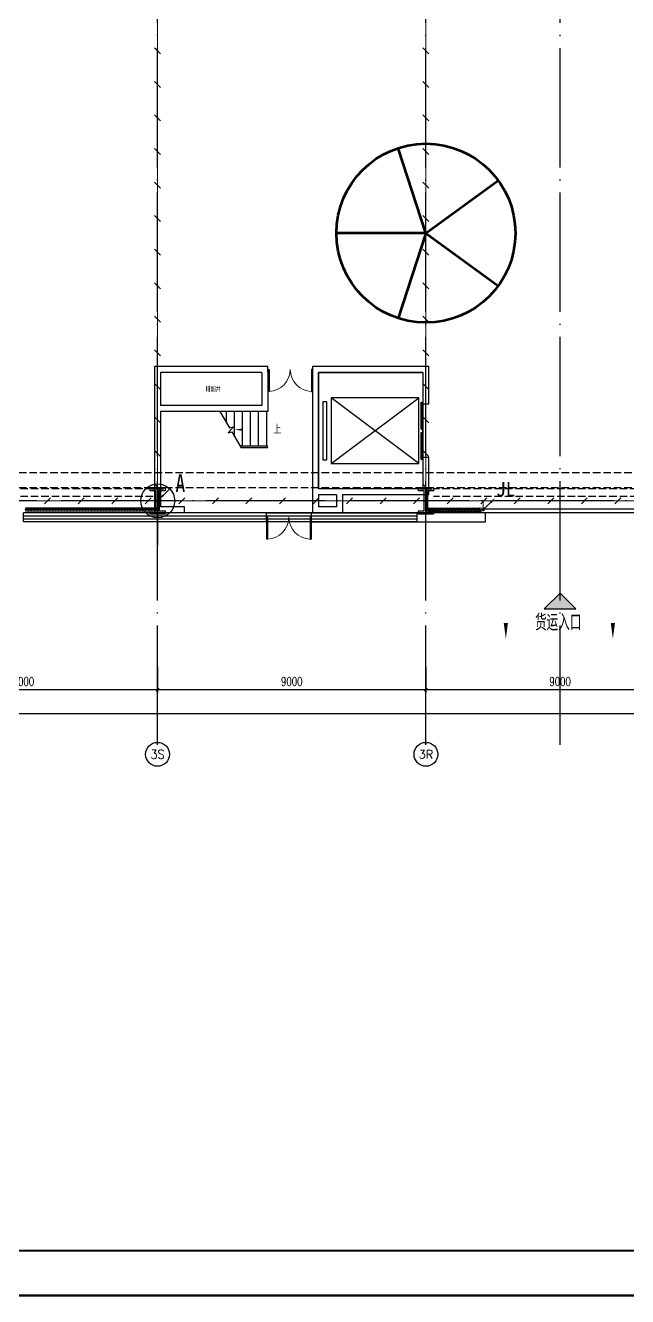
# Model space of a CAD drawing. Extents: x -1396510 to 1250330, y -1892470 to 1623980.
# Drawn here: x -277287 to -257091, y -1673098 to -1630485 of the extents above; entities that cross this region are included whole.
import ezdxf
from ezdxf.enums import TextEntityAlignment as Align

# ---------------------------------------------------------------- set-up
doc = ezdxf.new("R2010")
doc.units = 0
doc.header["$LTSCALE"] = 1000
doc.header["$MEASUREMENT"] = 0
for name, pattern in [('10平面$0$DASH', [0.35, 0.25, -0.1]), ('CENTER2', [1.125, 0.75, -0.125, 0.125, -0.125]), ('DASH', [0.35, 0.25, -0.1]), ('DOTE', [2.42, 2, -0.2, 0.02, -0.2])]:
    doc.linetypes.add(name, pattern=pattern)
doc.layers.get('Defpoints').update_dxf_attribs({"color": 210})
for name, color, linetype in [('0-cxFrame', 155, 'Continuous'), ('10平面$0$WINDOW', 4, 'Continuous'), ('A-AXIS-D', 1, 'Continuous'), ('A-AXIS-DOTE', 14, 'DOTE'), ('A-AXIS-SYMB', 3, 'Continuous'), ('A-HATCH-2', 251, 'Continuous'), ('A-HRAIL', 173, 'Continuous'), ('A-LIN-V', 9, 'Continuous'), ('A-SFCE', 30, 'Continuous'), ('A-TEXT', 61, 'Continuous'), ('A-WINDOW', 140, 'Continuous'), ('AS-COLN', 6, 'Continuous'), ('AS-WALL', 40, 'Continuous'), ('DIM_SYMB', 3, 'Continuous'), ('FH-tri', 180, 'Continuous'), ('LWIRE', 4, 'Continuous'), ('SHTLN', 4, 'Continuous'), ('TEL_TEXT', 7, 'Continuous'), ('WIRE-接地', 4, 'Continuous'), ('WIRE-照明', 1, 'Continuous'), ('建-窗', 4, 'Continuous')]:
    doc.layers.add(name, color=color, linetype=linetype)
doc.layers.add('0-cxText', color=131, linetype='Continuous', lineweight=25)
doc.layers.add('A-云线2', color=3, linetype='Continuous', plot=False)
doc.styles.add('-宋体', font='', dxfattribs={"width": 0.8})
doc.styles.add('_TCH_AXIS', font='COMPLEX', dxfattribs={"bigfont": 'GBCBIG'})
doc.styles.add('_TCH_DIM', font='SIMPLEX', dxfattribs={"bigfont": 'GBCBIG'})
doc.styles.add('_TCH_DIM_T3', font='SIMPLEX', dxfattribs={"width": 0.705882, "bigfont": 'GBCBIG'})
doc.styles.add('_TCH_WINDOW', font='SIMPLEX', dxfattribs={"height": 3.5, "bigfont": 'GBCBIG'})
doc.styles.add('A-STANDARD', font='SIMPLEX', dxfattribs={"bigfont": 'GBCBIG'})
doc.styles.add('cx_tuming', font='simhei.ttf')
doc.styles.add('cx_tuqian1', font='')
doc.styles.get("Standard").update_dxf_attribs({"font": 'gbenor.shx', "bigfont": 'gbcbig.shx'})
doc.styles.add('宋体', font='')
doc.styles.add('黑体', font='simhei.ttf', dxfattribs={"height": 12})
doc.styles.get('-宋体').set_extended_font_data('SimSun')
doc.styles.get('cx_tuqian1').set_extended_font_data('SimSun')
doc.styles.get('宋体').set_extended_font_data('SimSun')
doc.dimstyles.new('_TCH_ARCH&&100', dxfattribs={"dimtxt": 297.5, "dimasz": 100, "dimexe": 100, "dimexo": 100, "dimgap": 126.25, "dimtad": 1, "dimdec": 0, "dimzin": 0, "dimdsep": 46, "dimtxsty": '_TCH_DIM_T3', "dimblk": 'ARCHTICK', "dimcen": 0.09, "dimclrt": 7, "dimazin": 2, "dimtfac": 1, "dimtdec": 0, "dimtix": 1, "dimtmove": 2, "dimatfit": 3, "dimfxl": 0, "dimtolj": 1, "dimtzin": 0, "dimarcsym": 0})

# ---------------------------------------------------------------- blocks, each defined once
blk = doc.blocks.new('10平面$0$$DorLib2D$00000126')
at = {"color": 0, "linetype": 'Continuous'}
for p, q in [((-0.532, 0.5), (-0.532, 0.9)), ((0.532, 0.9), (0.532, 0.5))]:
    blk.add_line(p, q, dxfattribs=at)
at = {"color": 0, "linetype": '10平面$0$DASH'}
for p, q in [((-0.532, 0.9), (0.532, 0.9)), ((-0.532, 0.5), (0.532, 0.5))]:
    blk.add_line(p, q, dxfattribs=at)
blk = doc.blocks.new('42343243')
at = {"layer": '10平面$0$WINDOW', "xscale": 5000, "yscale": 300, "zscale": 300, "rotation": 179.9999999999992}
blk.add_blockref('10平面$0$$DorLib2D$00000126', (-259354, 1223020), dxfattribs=at)
blk = doc.blocks.new('4324324')
at = {"layer": 'A-HATCH-2', "color": 8, "linetype": 'DASH'}
for p, q in [((-312854, 549870), (-138054, 549870)), ((-312854, 549370), (-138054, 549370))]:
    blk.add_line(p, q, dxfattribs=at)
blk = doc.blocks.new('w4324324')
at = {"layer": 'A-HATCH-2', "color": 0, "lineweight": 60}
for q in [(-1694760, 686605), (-1697614, 684532), (-1691907, 684532), (-1696524, 681178), (-1692997, 681178)]:
    blk.add_line((-1694760, 683605), q, dxfattribs=at)
blk.add_circle((-1694760, 683605), 3000, dxfattribs=at)
blk = doc.blocks.new('342343')
at = {"layer": 'A-LIN-V', "color": 8}
blk.add_blockref('w4324324', (1030710, 63556), dxfattribs=at)
blk = doc.blocks.new('w42343243')
at = {"layer": 'A-HATCH-2', "color": 8}
blk.add_lwpolyline([(-165104, 621070), (-164604, 621070), (-164604, 620958), (-164800, 620958), (-164800, 620282), (-164604, 620282), (-164604, 620170), (-165104, 620170), (-165104, 620282), (-164908, 620282), (-164908, 620958), (-165104, 620958)], close=True, dxfattribs=at)
at = {"layer": 'AS-COLN', "color": 3}
blk.add_lwpolyline([(-165054, 621020), (-164654, 621020), (-164654, 621008), (-164850, 621008), (-164850, 620232), (-164654, 620232), (-164654, 620220), (-165054, 620220), (-165054, 620232), (-164858, 620232), (-164858, 621008), (-165054, 621008)], close=True, dxfattribs=at)
blk = doc.blocks.new('42343')
at = {"layer": 'A-WINDOW'}
for p in [(-108000, -71700), (-99000, -71700)]:
    blk.add_blockref('w42343243', p, dxfattribs=at)
blk = doc.blocks.new('3333')
at = {"layer": 'A-SFCE', "const_width": 20}
blk.add_lwpolyline([(-227064, 766320), (-227064, 766510), (-227244, 766510), (-227244, 766320)], dxfattribs=at)
blk = doc.blocks.new('_ArchTick')
at = {"color": 0, "linetype": 'ByBlock', "const_width": 0.4}
blk.add_lwpolyline([(-0.5, -0.5), (0.5, 0.5)], dxfattribs=at)
blk = doc.blocks.new('*D5803')
at = {"layer": 'A-AXIS-D', "color": 0, "lineweight": -2, "transparency": 16777216}
for p, q in [((31000, -77370), (31000, -78228)), ((40000, -77370), (40000, -78228)), ((31000, -78128), (40000, -78128))]:
    blk.add_line(p, q, dxfattribs=at)
at = {"layer": 'Defpoints', "color": 0, "transparency": 16777216}
for p in [(31000, -77270), (40000, -77270), (40000, -78128)]:
    blk.add_point(p, dxfattribs=at)
at = {"layer": 'A-AXIS-D', "color": 0, "lineweight": -2, "transparency": 16777216, "xscale": 100, "yscale": 100, "zscale": 100, "rotation": 180}
blk.add_blockref('_ArchTick', (31000, -78128), dxfattribs=at)
at = {"layer": 'A-AXIS-D', "color": 0, "lineweight": -2, "transparency": 16777216, "xscale": 100, "yscale": 100, "zscale": 100}
blk.add_blockref('_ArchTick', (40000, -78128), dxfattribs=at)
at = {"layer": 'A-AXIS-D', "color": 7, "transparency": 16777216, "insert": (35500, -77853), "char_height": 297.5, "attachment_point": 5, "style": '_TCH_DIM_T3'}
blk.add_mtext('\\A1;9000', dxfattribs=at)
blk = doc.blocks.new('*D5804')
at = {"layer": 'A-AXIS-D', "color": 0, "lineweight": -2, "transparency": 16777216}
for p, q in [((40000, -77370), (40000, -78228)), ((49000, -77370), (49000, -78228)), ((40000, -78128), (49000, -78128))]:
    blk.add_line(p, q, dxfattribs=at)
at = {"layer": 'Defpoints', "color": 0, "transparency": 16777216}
for p in [(40000, -77270), (49000, -77270), (49000, -78128)]:
    blk.add_point(p, dxfattribs=at)
at = {"layer": 'A-AXIS-D', "color": 0, "lineweight": -2, "transparency": 16777216, "xscale": 100, "yscale": 100, "zscale": 100, "rotation": 180}
blk.add_blockref('_ArchTick', (40000, -78128), dxfattribs=at)
at = {"layer": 'A-AXIS-D', "color": 0, "lineweight": -2, "transparency": 16777216, "xscale": 100, "yscale": 100, "zscale": 100}
blk.add_blockref('_ArchTick', (49000, -78128), dxfattribs=at)
at = {"layer": 'A-AXIS-D', "color": 7, "transparency": 16777216, "insert": (44500, -77853), "char_height": 297.5, "attachment_point": 5, "style": '_TCH_DIM_T3'}
blk.add_mtext('\\A1;9000', dxfattribs=at)
blk = doc.blocks.new('*D5805')
at = {"layer": 'A-AXIS-D', "color": 0, "lineweight": -2, "transparency": 16777216}
for p, q in [((49000, -77370), (49000, -78228)), ((58000, -77370), (58000, -78228)), ((49000, -78128), (58000, -78128))]:
    blk.add_line(p, q, dxfattribs=at)
at = {"layer": 'Defpoints', "color": 0, "transparency": 16777216}
for p in [(49000, -77270), (58000, -77270), (58000, -78128)]:
    blk.add_point(p, dxfattribs=at)
at = {"layer": 'A-AXIS-D', "color": 0, "lineweight": -2, "transparency": 16777216, "xscale": 100, "yscale": 100, "zscale": 100, "rotation": 180}
blk.add_blockref('_ArchTick', (49000, -78128), dxfattribs=at)
at = {"layer": 'A-AXIS-D', "color": 0, "lineweight": -2, "transparency": 16777216, "xscale": 100, "yscale": 100, "zscale": 100}
blk.add_blockref('_ArchTick', (58000, -78128), dxfattribs=at)
at = {"layer": 'A-AXIS-D', "color": 7, "transparency": 16777216, "insert": (53500, -77853), "char_height": 297.5, "attachment_point": 5, "style": '_TCH_DIM_T3'}
blk.add_mtext('\\A1;9000', dxfattribs=at)
blk = doc.blocks.new('*D5830')
at = {"layer": 'A-AXIS-D', "color": 0, "lineweight": -2, "transparency": 16777216}
for p, q in [((-900, -77470), (-900, -79028)), ((184800, -77470), (184800, -79028)), ((-900, -78928), (184800, -78928))]:
    blk.add_line(p, q, dxfattribs=at)
at = {"layer": 'Defpoints', "color": 0, "transparency": 16777216}
for p in [(-900, -77370), (184800, -77370), (184800, -78928)]:
    blk.add_point(p, dxfattribs=at)
at = {"layer": 'A-AXIS-D', "color": 0, "lineweight": -2, "transparency": 16777216, "xscale": 100, "yscale": 100, "zscale": 100, "rotation": 180}
blk.add_blockref('_ArchTick', (-900, -78928), dxfattribs=at)
at = {"layer": 'A-AXIS-D', "color": 0, "lineweight": -2, "transparency": 16777216, "xscale": 100, "yscale": 100, "zscale": 100}
blk.add_blockref('_ArchTick', (184800, -78928), dxfattribs=at)
at = {"layer": 'A-AXIS-D', "color": 7, "transparency": 16777216, "insert": (91950, -78653), "char_height": 297.5, "attachment_point": 5, "style": '_TCH_DIM_T3'}
blk.add_mtext('\\A1;185700', dxfattribs=at)
blk = doc.blocks.new('WINDOW2DLIB$DYNSTYLE$00000005')
at = {"color": 0}
for points in [[(-0.5, 0.5), (-0.5, -0.5)], [(-0.5, 0.5), (0.5, 0.5)], [(0.5, -0.5), (0.5, 0.5)], [(0.5, 0.1667), (-0.5, 0.1667)], [(0.5, -0.1667), (-0.5, -0.1667)], [(-0.5, -0.5), (0.5, -0.5)]]:
    blk.add_lwpolyline(points, dxfattribs=at)
blk = doc.blocks.new('$DorLib2D$00000002')
for p, q in [((-0.5, 0), (-0.5, 0.4875)), ((-0.475, 0.4875), (-0.5, 0.4875)), ((-0.475, 0), (-0.475, 0.4875)), ((0.475, 0), (0.475, 0.4875)), ((0.475, 0.4875), (0.5, 0.4875)), ((0.5, 0), (0.5, 0.4875)), ((-0.5, 0), (-0.475, 0)), ((0.5, 0), (0.475, 0))]:
    blk.add_line(p, q)
at = {"lineweight": 13}
for centre, start, end in [((-0.4875, 0), 0, 88.53072), ((0.4875, 0), 91.46928, 180)]:
    blk.add_arc(centre, 0.4875, start, end, dxfattribs=at)
blk = doc.blocks.new('$DORLIB2D$00000127')
at = {"color": 0}
for points in [[(-0.533, 0.795), (-0.533, 0.69)], [(-0.033, 0.795), (-0.533, 0.795)], [(-0.033, 0.795), (-0.033, 0.69)], [(0.533, 0.795), (0.033, 0.795)], [(0.033, 0.795), (0.033, 0.69)], [(0.533, 0.795), (0.533, 0.69)], [(-0.033, 0.69), (-0.533, 0.69)], [(0.5, 0.5), (-0.5, 0.5)], [(0.533, 0.69), (0.033, 0.69)]]:
    blk.add_lwpolyline(points, dxfattribs=at)
blk = doc.blocks.new('99平面图例外参$0$$LinePat$圆环')
for points in [[(0, 150), (300, 150)], [(0, 0), (300, 0)], [(0, -150), (300, -150)]]:
    blk.add_lwpolyline(points)
at = {"color": 0}
blk.add_circle((150, 0), 150, dxfattribs=at)
blk = doc.blocks.new('$TelecSys$00000008')
blk.add_line((0.4, 0.4), (-0.4, -0.4))
blk = doc.blocks.new('$TelecSys$00000078')
for p, q in [((0.1, 0.1), (0.1, 0.1)), ((1.15, 1.15), (0.55, 0.55)), ((-0.1, -0.1), (-0.1, -0.1))]:
    blk.add_line(p, q)
at = {"const_width": 0.142}
blk.add_lwpolyline([(-0.07, 0, 1), (0.07, 0, 1)], format="xyb", close=True, dxfattribs=at)
blk.add_solid([(0.62, 0.48), (0.48, 0.62), (0.1, 0.1)])
at = {"width": 0.8, "flags": 9}
blk.add_attdef('A', (0, 0), '', height=0.00002, dxfattribs=at)
blk = doc.blocks.new('$TelecSys$00000079')
for p, q in [((0.7, 0.7), (0, 0)), ((0.1, 0.1), (0.1, 0.1)), ((-0.1, -0.1), (-0.1, -0.1))]:
    blk.add_line(p, q)
at = {"const_width": 0.142}
blk.add_lwpolyline([(-0.07, 0, 1), (0.07, 0, 1)], format="xyb", close=True, dxfattribs=at)
blk.add_solid([(0.63, 0.77), (0.77, 0.63), (1.15, 1.15)])
at = {"width": 0.8, "flags": 9}
blk.add_attdef('A', (0, 0), '', height=0.00002, dxfattribs=at)
blk = doc.blocks.new('TK22.A0+2 L(Dragon)')
at = {"layer": '0-cxFrame', "color": 7, "const_width": 0.5}
blk.add_lwpolyline([(0, 0), (-1783, 0), (-1783, 841), (0, 841)], close=True, dxfattribs=at)
at = {"layer": '0-cxFrame', "const_width": 0.5}
blk.add_lwpolyline([(-80, 10), (-1763, 10), (-1763, 831), (-80, 831)], close=True, dxfattribs=at)
at = {"style": '黑体', "flags": 4}
blk.add_attdef('图幅', text='', height=3.3, dxfattribs=at).set_placement((-40, 3), align=Align.RIGHT)
at = {"layer": '0-cxText', "flags": 4}
for tag, height, style, p in [('建设单位', 3.5, 'cx_tuming', (-45, 240)), ('项目名称', 3.5, 'cx_tuming', (-45, 210)), ('子项名称', 3.5, 'cx_tuming', (-45, 180)), ('工程编号', 3.3, 'cx_tuqian1', (-35, 165)), ('图名1', 3.5, 'cx_tuming', (-45, 87)), ('图名2', 3.5, 'cx_tuming', (-45, 79)), ('图名3', 3.5, 'cx_tuming', (-45, 71)), ('出图日期', 3.3, 'cx_tuqian1', (-39, 60)), ('专业', 3.3, 'cx_tuqian1', (-55, 52)), ('图号', 3.3, 'cx_tuqian1', (-55, 44)), ('版次', 3.3, 'cx_tuqian1', (-20, 44))]:
    blk.add_attdef(tag, text='', height=height, dxfattribs=dict(at, style=style)).set_placement(p, align=Align.MIDDLE)
at = {"layer": 'Defpoints', "color": 6, "flags": 4}
for tag, height, style, p in [('tufu', 3.3, '黑体', (-12, 12)), ('dwfname', 4, 'cx_tuqian1', (-80, 3))]:
    blk.add_attdef(tag, text='', height=height, dxfattribs=dict(at, style=style)).set_placement(p, align=Align.RIGHT)
blk = doc.blocks.new('世赫3#厂房一层0821')
at = {"layer": 'FH-tri'}
h = blk.add_hatch(color=8, dxfattribs=at)
h.dxf.hatch_style = 1
h.paths.add_polyline_path([(52969.7, -75422.6), (54030.3, -75422.6), (53500, -74892.3)])
at = {"layer": 'A-AXIS-D'}
for centre in [(40000, -80296), (49000, -80296)]:
    blk.add_circle(centre, 400, dxfattribs=at)
at = {"layer": 'A-AXIS-DOTE', "color": 8, "ltscale": 2}
for p, q in [((40000, -79980), (40000, 5514)), ((49000, -79980), (49000, 5514)), ((53500, -79980), (53500, 5514)), ((190814.2, -71800), (-5155.8, -71800))]:
    blk.add_line(p, q, dxfattribs=at)
at = {"layer": 'A-AXIS-SYMB', "color": 8}
for points in [[(51680, -74962.3, 0, 0, 0), (51680, -76422.3, 0, 140, 0), (51680, -75897.3, 0, 0, 0)], [(55270, -74962.3, 0, 0, 0), (55270, -76422.3, 0, 140, 0), (55270, -75897.3, 0, 0, 0)]]:
    blk.add_lwpolyline(points, format="xyseb", dxfattribs=at)
at = {"layer": 'A-SFCE', "color": 2, "linetype": 'DASH'}
for p, q in [((39850, -71400.1), (31150, -71400.1)), ((39850, -71650.1), (31150, -71650.1))]:
    blk.add_line(p, q, dxfattribs=at)
at = {"layer": 'A-SFCE', "linetype": 'DASH'}
for p, q in [((57850, -71400), (49250, -71400)), ((57850, -71650), (49250, -71650))]:
    blk.add_line(p, q, dxfattribs=at)
at = {"layer": 'AS-WALL'}
for p, q in [((43650, -72200.1), (48700, -72200.1)), ((43650, -72500.1), (43650, -72200.1)), ((51000, -72200.1), (45150, -72200.1)), ((45150, -72200.1), (45150, -72500.1)), ((48700, -72200.1), (48700, -72500.1)), ((51000, -72500.1), (51000, -72200.1)), ((48700, -72500.1), (43650, -72500.1)), ((45150, -72500.1), (51000, -72500.1))]:
    blk.add_line(p, q, dxfattribs=at)
at = {"layer": 'Defpoints', "color": 8}
for p, q in [((39900, -67300), (39900, -68699.9)), ((43600, -67300), (39900, -67300)), ((43700, -67300), (43600, -67300)), ((43700, -67500), (43700, -67300)), ((45300, -67300), (45200, -67300)), ((45200, -67300), (45200, -67500)), ((49100, -67300), (45300, -67300)), ((49100, -68550), (49100, -67300)), ((40100, -67500), (40100, -68599.9)), ((43500, -67500), (40100, -67500)), ((43500, -67500), (43500, -68599.9)), ((43700, -67500), (43700, -68799.9)), ((45200, -67500), (45200, -71500)), ((48900, -67500), (45400, -67500)), ((45400, -67500), (45400, -71400)), ((48900, -67500), (48900, -68550)), ((43500, -68599.9), (40100, -68599.9)), ((45680, -68475), (45540, -68475)), ((45540, -68475), (45540, -70425)), ((45680, -70425), (45680, -68475)), ((48760, -68350), (45820, -68350)), ((45820, -68350), (45820, -70550)), ((45820, -70550), (48760, -68350)), ((48760, -70550), (45820, -68350)), ((48760, -70550), (48760, -68350)), ((48900, -68550), (49100, -68550)), ((39900, -68699.9), (39900, -72100.1)), ((43700, -68799.9), (40100, -68799.9)), ((40100, -68799.9), (40100, -72000.1)), ((43660, -68799.9), (42091.4, -68799.9)), ((42091.4, -68799.9), (42410.1, -69351.9)), ((42310, -69178.6), (42310, -68799.9)), ((42580, -69646.3), (42580, -68799.9)), ((42850, -69964.9), (42850, -68799.9)), ((43120, -69964.9), (43120, -68799.9)), ((43390, -69964.9), (43390, -68799.9)), ((43660, -69964.9), (43660, -68799.9)), ((42540.5, -69317), (42367.6, -69523)), ((42410.1, -69351.9), (42540.5, -69317)), ((42367.6, -69523), (42489.9, -69490.2)), ((42489.9, -69490.2), (42798.6, -70024.9)), ((43690, -69964.9), (42764, -69964.9)), ((43660, -70024.9), (42798.6, -70024.9)), ((43690, -70024.9), (42798.6, -70024.9)), ((43690, -70024.9), (43690, -69964.9)), ((45540, -70425), (45680, -70425)), ((45820, -70550), (48760, -70550)), ((49100, -70350), (48900, -70350)), ((48900, -70350), (48900, -71400)), ((49100, -71600), (49100, -70350)), ((45200, -71500), (45200, -72200.1)), ((46100, -71400), (45400, -71400)), ((48900, -71400), (46100, -71400)), ((40900, -72000.1), (40100, -72000.1)), ((40900, -72200.1), (40900, -72000.1)), ((45400, -71600), (45400, -72000.1)), ((46000, -71600), (45400, -71600)), ((46000, -72000.1), (45400, -72000.1)), ((46000, -71600), (46000, -72000.1)), ((49100, -71600), (46200, -71600)), ((46200, -71600), (46200, -72200.1)), ((39900, -72100.1), (39900, -72200.1)), ((40100, -72200.1), (39900, -72200.1)), ((40900, -72200.1), (40100, -72200.1)), ((40100, -72200.1), (40100, -72200.1)), ((46200, -72200.1), (45200, -72200.1))]:
    blk.add_line(p, q, dxfattribs=at)
blk.add_lwpolyline([(45400, -67500), (48900, -67500), (48900, -71400), (45400, -71400)], close=True, dxfattribs=at)
at = {"layer": 'DIM_SYMB', "color": 8}
blk.add_lwpolyline([(43795, -69412.4, 0, 0, 0), (42580, -69412.4, 0, 64, 0), (42820, -69412.4, 0, 0, 0)], format="xyseb", dxfattribs=at)
at = {"layer": 'FH-tri', "color": 8}
blk.add_lwpolyline([(52969.7, -75422.6), (54030.3, -75422.6), (54030.3, -75422.6), (53500, -74892.3)], close=True, dxfattribs=at)
at = {"layer": 'A-HRAIL', "yscale": 0.3333333333111111, "zscale": 0.3333333333111111}
for p, xscale, rotation in [((35667.8, -72093.9), 0.3361633151507422, 180.0000000002036), ((35768.7, -72093.9), 0.3361633151507422, 180.0000000002036), ((35869.5, -72093.9), 0.3361633151507422, 180.0000000002036), ((35970.4, -72093.9), 0.3361633151507422, 180.0000000002036), ((36071.2, -72093.9), 0.3361633151507422, 180.0000000002036), ((36172.1, -72093.9), 0.3361633151507422, 180.0000000002036), ((36272.9, -72093.9), 0.3361633151507422, 180.0000000002036), ((36373.8, -72093.9), 0.3361633151507422, 180.0000000002036), ((36474.6, -72093.9), 0.3361633151507422, 180.0000000002036), ((36575.5, -72093.9), 0.3361633151507422, 180.0000000002036), ((36676.3, -72093.9), 0.3361633151507422, 180.0000000002036), ((36777.2, -72093.9), 0.3361633151507422, 180.0000000002036), ((36878, -72093.9), 0.3361633151507422, 180.0000000002036), ((36978.9, -72093.9), 0.3361633151507422, 180.0000000002036), ((37079.7, -72093.9), 0.3361633151507422, 180.0000000002036), ((37180.6, -72093.9), 0.3361633151507422, 180.0000000002036), ((37281.4, -72093.9), 0.3361633151507422, 180.0000000002036), ((37382.3, -72093.9), 0.3361633151507422, 180.0000000002036), ((37483.1, -72093.9), 0.3361633151507422, 180.0000000002036), ((37584, -72093.9), 0.3361633151507422, 180.0000000002036), ((37684.8, -72093.9), 0.3361633151507422, 180.0000000002036), ((37785.7, -72093.9), 0.3361633151507422, 180.0000000002036), ((37886.5, -72093.9), 0.3361633151507422, 180.0000000002036), ((37987.4, -72093.9), 0.3361633151507422, 180.0000000002036), ((38088.2, -72093.9), 0.3361633151507422, 180.0000000002036), ((38189.1, -72093.9), 0.3361633151507422, 180.0000000002036), ((38289.9, -72093.9), 0.3361633151507422, 180.0000000002036), ((38390.8, -72093.9), 0.3361633151507422, 180.0000000002036), ((38491.6, -72093.9), 0.3361633151507422, 180.0000000002036), ((38592.4, -72093.9), 0.3361633151507422, 180.0000000002036), ((38693.3, -72093.9), 0.3361633151507422, 180.0000000002036), ((38794.1, -72093.9), 0.3361633151507422, 180.0000000002036), ((38895, -72093.9), 0.3361633151507422, 180.0000000002036), ((38995.8, -72093.9), 0.3361633151507422, 180.0000000002036), ((39096.7, -72093.9), 0.3361633151507422, 180.0000000002036), ((39197.5, -72093.9), 0.3361633151507422, 180.0000000002036), ((39298.4, -72093.9), 0.3361633151507422, 180.0000000002036), ((39399.2, -72093.9), 0.3361633151507422, 180.0000000002036), ((39500.1, -72093.9), 0.3361633151507422, 180.0000000002036), ((39600.9, -72093.9), 0.3361633151507422, 180.0000000002036), ((39701.8, -72093.9), 0.3361633151507422, 180.0000000002036), ((39802.6, -72093.9), 0.3361633151507422, 180.0000000002036), ((39903.5, -72093.9), 0.3361633151507422, 180.0000000002036), ((40004.3, -72093.9), 0.3361633151507422, 180.0000000002036), ((49054, -72093.9), -0.3444736211313156, 179.9999999997), ((49157.3, -72093.9), -0.3444736211313156, 179.9999999997), ((49260.7, -72093.9), -0.3444736211313156, 179.9999999997), ((49364, -72093.9), -0.3444736211313156, 179.9999999997), ((49467.4, -72093.9), -0.3444736211313156, 179.9999999997), ((49570.7, -72093.9), -0.3444736211313156, 179.9999999997), ((49674.1, -72093.9), -0.3444736211313156, 179.9999999997), ((49777.4, -72093.9), -0.3444736211313156, 179.9999999997), ((49880.7, -72093.9), -0.3444736211313156, 179.9999999997), ((49984.1, -72093.9), -0.3444736211313156, 179.9999999997), ((50087.4, -72093.9), -0.3444736211313156, 179.9999999997), ((50190.8, -72093.9), -0.3444736211313156, 179.9999999997), ((50294.1, -72093.9), -0.3444736211313156, 179.9999999997), ((50397.4, -72093.9), -0.3444736211313156, 179.9999999997), ((50500.8, -72093.9), -0.3444736211313156, 179.9999999997), ((50604.1, -72093.9), -0.3444736211313156, 179.9999999997), ((50707.5, -72093.9), -0.3444736211313156, 179.9999999997)]:
    blk.add_blockref('99平面图例外参$0$$LinePat$圆环', p, dxfattribs=dict(at, xscale=xscale, rotation=rotation))
at = {"layer": 'A-LIN-V', "color": 8, "rotation": 90}
blk.add_blockref('342343', (796160.7, 601225), dxfattribs=at)
at = {"layer": 'A-SFCE', "xscale": -1, "rotation": 90}
blk.add_blockref('3333', (817320.8, -299254.1), dxfattribs=at)
at = {"layer": 'A-WINDOW'}
for name in ['42343', '4324324']:
    blk.add_blockref(name, (312854.2, -620720), dxfattribs=at)
at = {"layer": 'A-WINDOW', "xscale": -1, "rotation": 180}
blk.add_blockref('42343243', (312854.2, 1150670), dxfattribs=at)
at = {"layer": 'Defpoints', "color": 8}
for name, p, xscale, yscale, zscale, rotation in [('$DorLib2D$00000002', (44450, -67400), 1500, 1500, 200, 179.9999999990623), ('$DORLIB2D$00000127', (49000, -69450), 1800, -200, 200, 269.9999999990621), ('$DorLib2D$00000002', (44400, -72350.1), 1500, 1500, 300, 179.9999999996995)]:
    blk.add_blockref(name, p, dxfattribs=dict(at, xscale=xscale, yscale=yscale, zscale=zscale, rotation=rotation))
at = {"layer": '建-窗', "xscale": 13200, "yscale": -300, "zscale": 300, "rotation": 179.9999999996995}
blk.add_blockref('WINDOW2DLIB$DYNSTYLE$00000005', (42100, -72350.1), dxfattribs=at)
at = {"layer": 'A-AXIS-D', "color": 7, "style": '_TCH_AXIS'}
for s, height, p, p2 in [('3S', 300.65, (39763.8, -80446.4), (40236.2, -80446.4)), ('3R', 276.42, (48756.5, -80434.2), (49243.5, -80434.2))]:
    blk.add_text(s, height=height, dxfattribs=at).set_placement(p, p2, align=Align.FIT)
at = {"layer": 'A-TEXT', "color": 8, "style": 'A-STANDARD'}
blk.add_text('货运入口', height=540.14, dxfattribs=at).set_placement((52658.7, -76144.7))
at = {"layer": 'Defpoints', "color": 8, "style": '_TCH_WINDOW'}
blk.add_text('排烟井', height=168.79, dxfattribs=at).set_placement((41609, -68150))
at = {"layer": 'DIM_SYMB', "color": 7, "style": '_TCH_DIM'}
blk.add_text('上', height=270.1, dxfattribs=at).set_placement((43879, -69552.4))
at = {"layer": 'A-AXIS-D'}
for base, p1, p2, picture, middle in [((184800, -78927.8), (-900, -77369.8), (184800, -77369.8), '*D5830', (91950, -78652.8)), ((40000, -78127.8), (31000, -77269.8), (40000, -77269.8), '*D5803', (35500, -77852.8)), ((49000, -78127.8), (40000, -77269.8), (49000, -77269.8), '*D5804', (44500, -77852.8)), ((58000, -78127.8), (49000, -77269.8), (58000, -77269.8), '*D5805', (53500, -77852.8))]:
    dim = blk.add_linear_dim(base=base, p1=p1, p2=p2, angle=0, dimstyle='_TCH_ARCH&&100', dxfattribs=at)
    dim.commit()
    dim.dimension.update_dxf_attribs({"geometry": picture, "text_midpoint": middle, "dimtype": 161})

msp = doc.modelspace()

# ---------------------------------------------------------------- linework, layer by layer
at = {"layer": 'WIRE-接地', "linetype": 'CENTER2', "const_width": 35}
for points in [[(-312858.2, -1646424), (-128850.2, -1646424), (-128850.2, -1574624), (-294858.2, -1574624)], [(-272858.2, -1574624), (-272858.2, -1646424)], [(-263858.2, -1574624), (-263858.2, -1646424)], [(-272850.2, -1647924), (-272850.2, -1646424)], [(-261930, -1646723.9), (-261930, -1646424)]]:
    msp.add_lwpolyline(points, dxfattribs=at)
at = {"layer": 'WIRE-照明', "color": 6, "linetype": 'Continuous'}
msp.add_circle((-272850.2, -1646424), 569.2, dxfattribs=at)

# ---------------------------------------------------------------- block references
at = {"layer": '0-cxFrame', "xscale": 150, "yscale": 150, "zscale": 150}
msp.add_blockref('TK22.A0+2 L(Dragon)', (-76103.8, -1673060), dxfattribs=at)
at = {"layer": 'A-云线2'}
msp.add_blockref('世赫3#厂房一层0821', (-312854.2, -1574624), dxfattribs=at)
at = {"layer": 'LWIRE', "xscale": 350, "yscale": 350, "zscale": 350}
msp.add_blockref('$TelecSys$00000078', (-272850.2, -1646424), dxfattribs=at)
at = {"layer": 'LWIRE', "xscale": -350, "yscale": 350, "zscale": 350, "rotation": 270}
msp.add_blockref('$TelecSys$00000079', (-261930, -1646723.9), dxfattribs=at)
at = {"layer": 'SHTLN', "xscale": 250, "yscale": 250, "zscale": 250, "rotation": 269.9999999999998}
for p in [(-272858.2, -1631336.5), (-263858.2, -1631336.5), (-272858.2, -1632461.5), (-263858.2, -1632461.5), (-272858.2, -1633586.5), (-263858.2, -1633586.5), (-272858.2, -1634711.5), (-263858.2, -1634711.5), (-272858.2, -1635836.5), (-263858.2, -1635836.5), (-272858.2, -1636961.5), (-263858.2, -1636961.5), (-272858.2, -1638086.5), (-263858.2, -1638086.5), (-272858.2, -1639211.5), (-263858.2, -1639211.5), (-272858.2, -1640336.5), (-263858.2, -1640336.5), (-272858.2, -1641461.5), (-263858.2, -1641461.5), (-272858.2, -1642586.5), (-263858.2, -1642586.5), (-272858.2, -1643711.5), (-263858.2, -1643711.5), (-272858.2, -1644836.5), (-263858.2, -1644836.5), (-272858.2, -1645961.5), (-263858.2, -1645961.5)]:
    msp.add_blockref('$TelecSys$00000008', p, dxfattribs=at)
at = {"layer": 'SHTLN', "xscale": 250, "yscale": 250, "zscale": 250}
for p in [(-276541.7, -1646424), (-275416.7, -1646424), (-274291.7, -1646424), (-273166.7, -1646424), (-272041.7, -1646424), (-270916.7, -1646424), (-269791.7, -1646424), (-268666.7, -1646424), (-267541.7, -1646424), (-266416.7, -1646424), (-265291.7, -1646424), (-264166.7, -1646424), (-263041.7, -1646424), (-261916.7, -1646424), (-260791.7, -1646424), (-259666.7, -1646424), (-258541.7, -1646424), (-257416.7, -1646424)]:
    msp.add_blockref('$TelecSys$00000008', p, dxfattribs=at)

# ---------------------------------------------------------------- texts
at = {"layer": 'TEL_TEXT', "style": '-宋体', "width": 0.8}
msp.add_text('A', height=600, dxfattribs=at).set_placement((-272254.4, -1646128.9))
at = {"layer": 'TEL_TEXT', "style": '宋体'}
msp.add_text('JL', height=478.48, dxfattribs=at).set_placement((-261503.6, -1646266))

doc.saveas('drawing.dxf')
